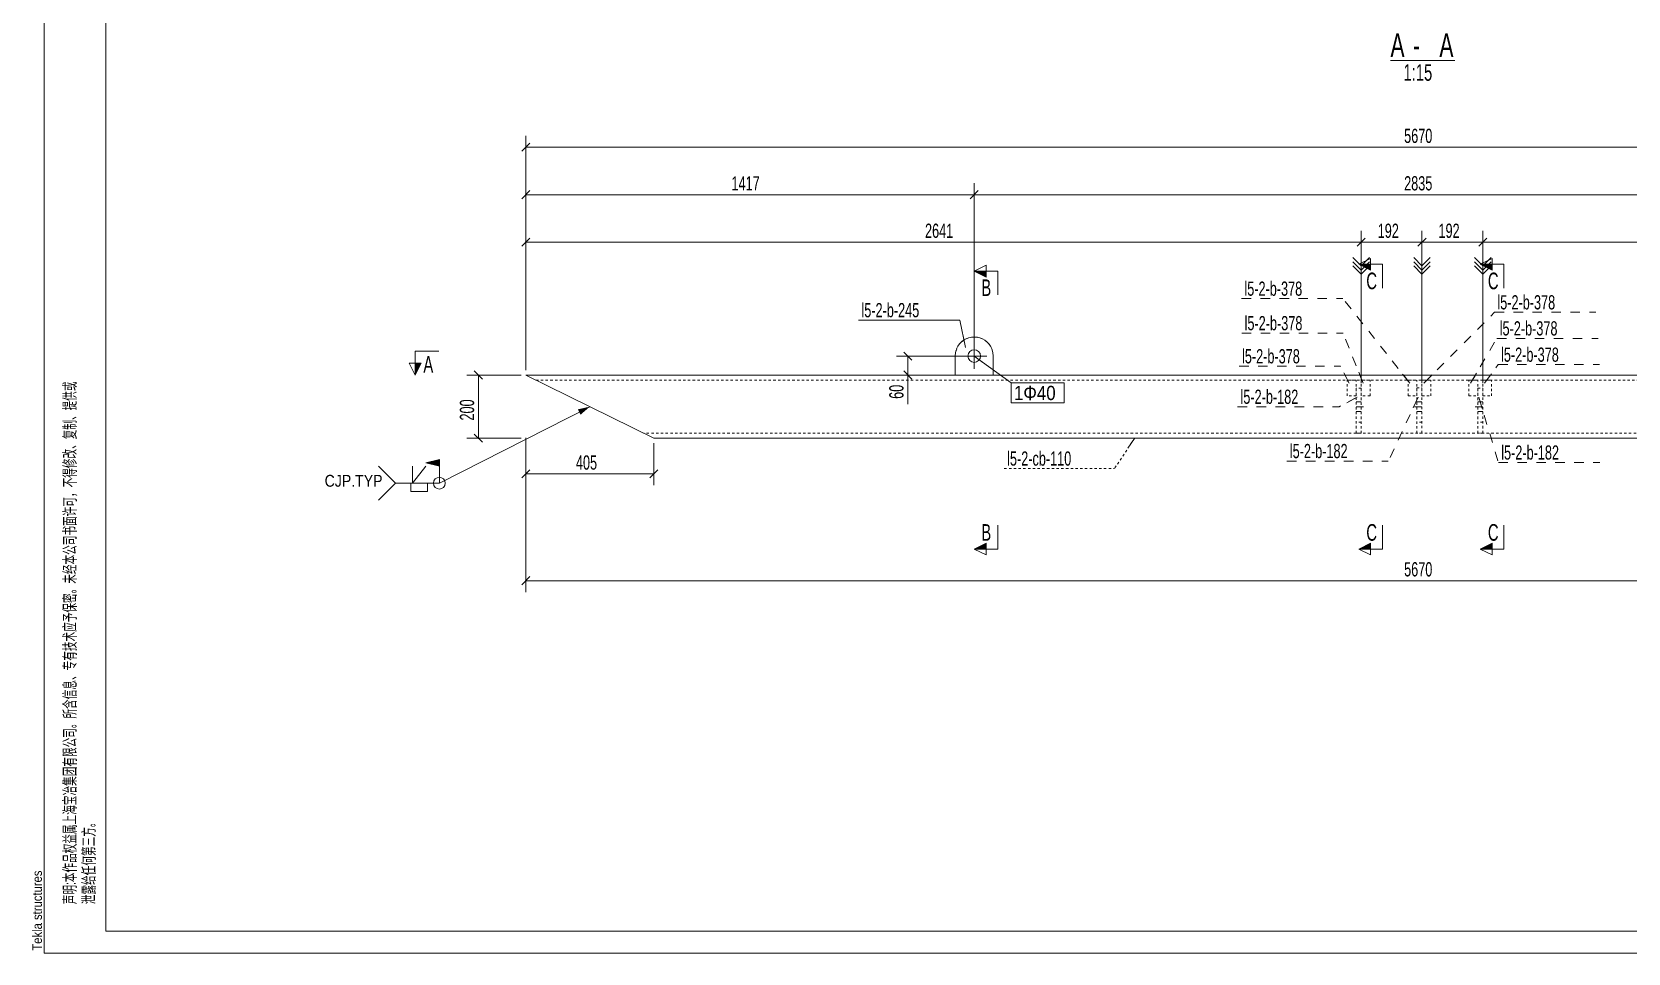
# Model space of a CAD drawing. Header units: millimetres. Extents: x 2 to 599, y 5 to 425.
# Drawn here: x 2.4 to 338.8, y 5 to 199.1 of the extents above; entities that cross this region are included whole.
import ezdxf

# ---------------------------------------------------------------- set-up
doc = ezdxf.new("R2010")
doc.units = ezdxf.units.MM
for name, pattern in [('XKITLINE00', [0]), ('XKITLINE02', [4, 2, -2]), ('XKITLINE04', [3, 0.5, -0.5, 0.5, -0.5, 0.5, -0.5])]:
    doc.linetypes.add(name, pattern=pattern)
for name, color, linetype, lineweight in [('$TD_AUDIT_GENERATED_(2464)', 2, 'Continuous', 0), ('Bolt', 7, 'Continuous', 0), ('BoltMark', 3, 'Continuous', 0), ('DrawingSheet', 5, 'Continuous', 0), ('OtherObjectType', 1, 'Continuous', 0), ('Part', 2, 'Continuous', 0), ('PartMark', 3, 'Continuous', 0), ('Section', 6, 'Continuous', 0), ('Z-DIMENSIONS', 1, 'Continuous', 0)]:
    doc.layers.add(name, color=color, linetype=linetype, lineweight=lineweight)
doc.styles.add('$TD_AUDIT_GENERATED_(24B)', font='ARIAL.TTF')
doc.styles.add('Arial', font='arial.ttf')
doc.styles.add('romsim', font='ARIAL.TTF')

# ---------------------------------------------------------------- blocks, each defined once
blk = doc.blocks.new('*A2')
at = {"layer": 'Bolt', "color": 2, "linetype": 'XKITLINE00', "lineweight": 0}
for p, q in [((200.96, 133.47), (200.96, 128.14)), ((203.63, 130.81), (198.3, 130.81))]:
    blk.add_line(p, q, dxfattribs=at)
blk.add_circle((200.96, 130.81), 1.33, dxfattribs=at)
blk = doc.blocks.new('*A3')
at = {"layer": 'Bolt', "color": 2, "linetype": 'XKITLINE02', "lineweight": 0}
for p, q in [((294.25, 121.14), (295.32, 121.14)), ((293.75, 120.14), (295.32, 120.14)), ((294.25, 119.14), (295.32, 119.14))]:
    blk.add_line(p, q, dxfattribs=at)
blk = doc.blocks.new('*A4')
at = {"layer": 'Bolt', "color": 2, "linetype": 'XKITLINE02', "lineweight": 0}
for p, q in [((307.06, 121.14), (308.13, 121.14)), ((306.56, 120.14), (308.13, 120.14)), ((307.06, 119.14), (308.13, 119.14))]:
    blk.add_line(p, q, dxfattribs=at)
blk = doc.blocks.new('*A5')
at = {"layer": 'Bolt', "color": 2, "linetype": 'XKITLINE02', "lineweight": 0}
for p, q in [((282.51, 121.14), (281.45, 121.14)), ((283.01, 120.14), (281.45, 120.14)), ((282.51, 119.14), (281.45, 119.14))]:
    blk.add_line(p, q, dxfattribs=at)
blk = doc.blocks.new('*A6')
at = {"layer": 'Part', "color": 4, "linetype": 'XKITLINE00', "lineweight": 0}
for p, q in [((133.44, 113.47), (106.47, 126.81)), ((106.47, 126.81), (459.36, 126.81)), ((484.44, 113.47), (133.44, 113.47))]:
    blk.add_line(p, q, dxfattribs=at)
at = {"layer": 'Part', "color": 7, "linetype": 'XKITLINE04', "lineweight": 0}
for p, q in [((108.63, 125.74), (461.37, 125.74)), ((482.43, 114.54), (131.28, 114.54))]:
    blk.add_line(p, q, dxfattribs=at)
blk = doc.blocks.new('*A8')
at = {"layer": 'Part', "color": 4, "linetype": 'XKITLINE00', "lineweight": 0}
for p, q in [((197.04, 131.59), (196.96, 130.81)), ((197.27, 132.34), (197.04, 131.59)), ((204.89, 131.59), (204.66, 132.34)), ((204.96, 130.81), (204.89, 131.59)), ((196.96, 130.81), (196.96, 126.81)), ((204.96, 126.81), (204.96, 130.81))]:
    blk.add_line(p, q, dxfattribs=at)
at = {"layer": 'Part', "color": 7, "linetype": 'XKITLINE04', "lineweight": 0}
for p, q in [((197.04, 131.59), (197.27, 132.34)), ((204.66, 132.34), (204.89, 131.59)), ((204.96, 126.81), (196.96, 126.81))]:
    blk.add_line(p, q, dxfattribs=at)
at = {"layer": 'Part', "color": 4, "linetype": 'XKITLINE00', "lineweight": 0}
blk.add_arc((200.96, 130.81), 4, 22.5, 157.5, dxfattribs=at)
at = {"layer": 'Part', "color": 7, "linetype": 'XKITLINE04', "lineweight": 0}
blk.add_arc((200.96, 130.81), 4, 22.5, 157.5, dxfattribs=at)
blk = doc.blocks.new('*A9')
at = {"layer": 'Part', "color": 7, "linetype": 'XKITLINE04', "lineweight": 0}
for p, q in [((292.39, 122.41), (292.39, 125.74)), ((292.39, 125.74), (294.25, 125.74)), ((294.25, 122.41), (294.25, 125.74)), ((292.39, 122.41), (294.25, 122.41))]:
    blk.add_line(p, q, dxfattribs=at)
blk = doc.blocks.new('*A10')
at = {"layer": 'Part', "color": 7, "linetype": 'XKITLINE04', "lineweight": 0}
for p, q in [((295.32, 122.41), (295.32, 125.74)), ((295.32, 125.74), (297.19, 125.74)), ((297.19, 122.41), (297.19, 125.74)), ((295.32, 122.41), (297.19, 122.41))]:
    blk.add_line(p, q, dxfattribs=at)
blk = doc.blocks.new('*A11')
at = {"layer": 'Part', "color": 7, "linetype": 'XKITLINE04', "lineweight": 0}
for p, q in [((294.25, 114.54), (294.25, 124.08)), ((294.25, 124.08), (295.32, 124.08)), ((295.32, 124.08), (295.32, 114.54)), ((295.32, 116.88), (294.25, 116.88)), ((295.32, 114.54), (294.25, 114.54))]:
    blk.add_line(p, q, dxfattribs=at)
blk = doc.blocks.new('*A12')
at = {"layer": 'Part', "color": 7, "linetype": 'XKITLINE04', "lineweight": 0}
for p, q in [((305.19, 122.41), (305.19, 125.74)), ((305.19, 125.74), (307.06, 125.74)), ((307.06, 122.41), (307.06, 125.74)), ((305.19, 122.41), (307.06, 122.41))]:
    blk.add_line(p, q, dxfattribs=at)
blk = doc.blocks.new('*A13')
at = {"layer": 'Part', "color": 7, "linetype": 'XKITLINE04', "lineweight": 0}
for p, q in [((308.13, 122.41), (308.13, 125.74)), ((308.13, 125.74), (309.99, 125.74)), ((309.99, 122.41), (309.99, 125.74)), ((308.13, 122.41), (309.99, 122.41))]:
    blk.add_line(p, q, dxfattribs=at)
blk = doc.blocks.new('*A14')
at = {"layer": 'Part', "color": 7, "linetype": 'XKITLINE04', "lineweight": 0}
for p, q in [((307.06, 114.54), (307.06, 124.07)), ((307.06, 124.07), (308.13, 124.07)), ((308.13, 124.07), (308.13, 114.54)), ((308.13, 116.87), (307.06, 116.87)), ((308.13, 114.54), (307.06, 114.54))]:
    blk.add_line(p, q, dxfattribs=at)
blk = doc.blocks.new('*A15')
at = {"layer": 'Part', "color": 7, "linetype": 'XKITLINE04', "lineweight": 0}
for p, q in [((284.38, 125.74), (282.51, 125.74)), ((282.51, 122.41), (282.51, 125.74)), ((284.38, 122.41), (284.38, 125.74)), ((284.38, 122.41), (282.51, 122.41))]:
    blk.add_line(p, q, dxfattribs=at)
blk = doc.blocks.new('*A16')
at = {"layer": 'Part', "color": 7, "linetype": 'XKITLINE04', "lineweight": 0}
for p, q in [((281.45, 125.74), (279.58, 125.74)), ((279.58, 122.41), (279.58, 125.74)), ((281.45, 122.41), (281.45, 125.74)), ((281.45, 122.41), (279.58, 122.41))]:
    blk.add_line(p, q, dxfattribs=at)
blk = doc.blocks.new('*A17')
at = {"layer": 'Part', "color": 7, "linetype": 'XKITLINE04', "lineweight": 0}
for p, q in [((282.51, 124.07), (281.45, 124.07)), ((281.45, 124.07), (281.45, 114.54)), ((282.51, 114.54), (282.51, 124.07)), ((282.51, 116.87), (281.45, 116.87)), ((281.45, 114.54), (282.51, 114.54))]:
    blk.add_line(p, q, dxfattribs=at)
blk = doc.blocks.new('*A47')
at = {"layer": 'DrawingSheet', "color": 5, "linetype": 'XKITLINE00', "lineweight": 0}
for p, q in [((5, 425), (5, 5)), ((5, 5), (599, 5))]:
    blk.add_line(p, q, dxfattribs=at)
at = {"layer": 'DrawingSheet', "color": 5, "style": 'Arial', "width": 0.85}
blk.add_text('Tekla structures', height=2, rotation=90, dxfattribs=at).set_placement((4.5, 5.5))
blk = doc.blocks.new('*A49')
at = {"layer": 'OtherObjectType', "color": 7, "linetype": 'XKITLINE00', "lineweight": 0}
for p, q in [((5, 5), (5, 425)), ((18, 9.65), (18, 420.35)), ((594.03, 9.65), (18, 9.65)), ((5, 5), (599, 5))]:
    blk.add_line(p, q, dxfattribs=at)
at = {"layer": 'OtherObjectType', "color": 3, "style": '$TD_AUDIT_GENERATED_(24B)', "width": 0.595}
for s, p in [('声明:本作品权益属上海宝冶集团有限公司。所含信息、专有技术应予保密。未经本公司书面许可，不得修改、复制、提供或', (11.6, 15.3)), ('泄露给任何第三方。', (15.6, 15.3))]:
    blk.add_text(s, height=2.5, rotation=90, dxfattribs=at).set_placement(p)
blk = doc.blocks.new('*A51')
at = {"layer": 'OtherObjectType', "color": 7, "linetype": 'XKITLINE00', "lineweight": 0}
for p, q in [((5, 5), (5, 425)), ((18, 9.65), (18, 420.35)), ((594.03, 9.65), (18, 9.65)), ((5, 5), (599, 5))]:
    blk.add_line(p, q, dxfattribs=at)
at = {"layer": 'OtherObjectType', "color": 3, "style": '$TD_AUDIT_GENERATED_(24B)', "width": 0.595}
for s, p in [('声明:本作品权益属上海宝冶集团有限公司。所含信息、专有技术应予保密。未经本公司书面许可，不得修改、复制、提供或', (11.6, 15.3)), ('泄露给任何第三方。', (15.6, 15.3))]:
    blk.add_text(s, height=2.5, rotation=90, dxfattribs=at).set_placement(p)
blk = doc.blocks.new('*A52')
at = {"layer": 'Z-DIMENSIONS', "color": 3, "linetype": 'XKITLINE00', "lineweight": 0}
for p, q in [((201.81, 165.66), (200.12, 163.96)), ((200.96, 131.81), (200.96, 167.21)), ((390.8, 165.66), (389.1, 163.96)), ((389.95, 131.81), (389.95, 167.21)), ((200.96, 164.81), (389.95, 164.81))]:
    blk.add_line(p, q, dxfattribs=at)
at = {"layer": 'Z-DIMENSIONS', "color": 7}
for p in [(200.96, 164.81), (389.95, 164.81)]:
    blk.add_point(p, dxfattribs=at)
at = {"layer": 'Z-DIMENSIONS', "color": 7, "style": 'romsim', "width": 0.6375}
blk.add_text('2835', height=3, dxfattribs=at).set_placement((291.56, 165.71))
blk = doc.blocks.new('*A54')
at = {"layer": 'Z-DIMENSIONS', "color": 3, "linetype": 'XKITLINE00', "lineweight": 0}
for p, q in [((107.32, 155.66), (105.62, 153.96)), ((106.47, 127.81), (106.47, 157.21)), ((106.47, 154.81), (282.51, 154.81)), ((283.36, 155.66), (281.67, 153.96)), ((282.51, 125.08), (282.51, 157.21))]:
    blk.add_line(p, q, dxfattribs=at)
at = {"layer": 'Z-DIMENSIONS', "color": 7, "linetype": 'XKITLINE00', "lineweight": 0}
for p, q in [((282.51, 149.81), (280.76, 151.56)), ((282.51, 149.81), (284.26, 151.56)), ((282.51, 148.06), (282.51, 151.56)), ((282.51, 148.93), (280.76, 150.68)), ((282.51, 148.06), (280.76, 149.81)), ((282.51, 148.93), (284.26, 150.68)), ((282.51, 148.06), (284.26, 149.81))]:
    blk.add_line(p, q, dxfattribs=at)
at = {"layer": 'Z-DIMENSIONS', "color": 7}
for p in [(106.47, 154.81), (282.51, 154.81)]:
    blk.add_point(p, dxfattribs=at)
at = {"layer": 'Z-DIMENSIONS', "color": 7, "style": 'romsim', "width": 0.6375}
blk.add_text('2641', height=3, dxfattribs=at).set_placement((190.6, 155.71))
blk = doc.blocks.new('*A55')
at = {"layer": 'Z-DIMENSIONS', "color": 3, "linetype": 'XKITLINE00', "lineweight": 0}
for p, q in [((283.36, 155.66), (281.67, 153.96)), ((282.51, 125.08), (282.51, 157.21)), ((282.51, 154.81), (295.32, 154.81)), ((296.17, 155.66), (294.47, 153.96)), ((295.32, 125.08), (295.32, 157.21))]:
    blk.add_line(p, q, dxfattribs=at)
at = {"layer": 'Z-DIMENSIONS', "color": 7, "linetype": 'XKITLINE00', "lineweight": 0}
for p, q in [((282.51, 149.81), (280.76, 151.56)), ((282.51, 149.81), (284.26, 151.56)), ((282.51, 148.06), (282.51, 151.56)), ((295.32, 149.81), (293.57, 151.56)), ((295.32, 149.81), (297.07, 151.56)), ((295.32, 148.06), (295.32, 151.56)), ((282.51, 148.93), (280.76, 150.68)), ((282.51, 148.06), (280.76, 149.81)), ((282.51, 148.93), (284.26, 150.68)), ((282.51, 148.06), (284.26, 149.81)), ((295.32, 148.93), (293.57, 150.68)), ((295.32, 148.06), (293.57, 149.81)), ((295.32, 148.93), (297.07, 150.68)), ((295.32, 148.06), (297.07, 149.81))]:
    blk.add_line(p, q, dxfattribs=at)
at = {"layer": 'Z-DIMENSIONS', "color": 7}
for p in [(282.51, 154.81), (295.32, 154.81)]:
    blk.add_point(p, dxfattribs=at)
at = {"layer": 'Z-DIMENSIONS', "color": 7, "style": 'romsim', "width": 0.6375}
blk.add_text('192', height=3, dxfattribs=at).set_placement((285.99, 155.71))
blk = doc.blocks.new('*A56')
at = {"layer": 'Z-DIMENSIONS', "color": 3, "linetype": 'XKITLINE00', "lineweight": 0}
for p, q in [((296.17, 155.66), (294.47, 153.96)), ((295.32, 125.08), (295.32, 157.21)), ((295.32, 154.81), (308.13, 154.81)), ((308.97, 155.66), (307.28, 153.96)), ((308.13, 125.08), (308.13, 157.21))]:
    blk.add_line(p, q, dxfattribs=at)
at = {"layer": 'Z-DIMENSIONS', "color": 7, "linetype": 'XKITLINE00', "lineweight": 0}
for p, q in [((295.32, 149.81), (293.57, 151.56)), ((295.32, 149.81), (297.07, 151.56)), ((295.32, 148.06), (295.32, 151.56)), ((308.13, 149.81), (306.38, 151.56)), ((308.13, 149.81), (309.88, 151.56)), ((308.13, 148.06), (308.13, 151.56)), ((295.32, 148.93), (293.57, 150.68)), ((295.32, 148.06), (293.57, 149.81)), ((295.32, 148.93), (297.07, 150.68)), ((295.32, 148.06), (297.07, 149.81)), ((308.13, 148.93), (306.38, 150.68)), ((308.13, 148.06), (306.38, 149.81)), ((308.13, 148.93), (309.88, 150.68)), ((308.13, 148.06), (309.88, 149.81))]:
    blk.add_line(p, q, dxfattribs=at)
at = {"layer": 'Z-DIMENSIONS', "color": 7}
for p in [(295.32, 154.81), (308.13, 154.81)]:
    blk.add_point(p, dxfattribs=at)
at = {"layer": 'Z-DIMENSIONS', "color": 7, "style": 'romsim', "width": 0.6375}
blk.add_text('192', height=3, dxfattribs=at).set_placement((298.8, 155.71))
blk = doc.blocks.new('*A57')
at = {"layer": 'Z-DIMENSIONS', "color": 3, "linetype": 'XKITLINE00', "lineweight": 0}
for p, q in [((308.97, 155.66), (307.28, 153.96)), ((308.13, 125.08), (308.13, 157.21)), ((308.13, 154.81), (484.44, 154.81)), ((485.29, 155.66), (483.59, 153.96)), ((484.44, 114.48), (484.44, 157.21))]:
    blk.add_line(p, q, dxfattribs=at)
at = {"layer": 'Z-DIMENSIONS', "color": 7, "linetype": 'XKITLINE00', "lineweight": 0}
for p, q in [((308.13, 149.81), (306.38, 151.56)), ((308.13, 149.81), (309.88, 151.56)), ((308.13, 148.06), (308.13, 151.56)), ((308.13, 148.93), (306.38, 150.68)), ((308.13, 148.06), (306.38, 149.81)), ((308.13, 148.93), (309.88, 150.68)), ((308.13, 148.06), (309.88, 149.81))]:
    blk.add_line(p, q, dxfattribs=at)
at = {"layer": 'Z-DIMENSIONS', "color": 7}
for p in [(308.13, 154.81), (484.44, 154.81)]:
    blk.add_point(p, dxfattribs=at)
at = {"layer": 'Z-DIMENSIONS', "color": 7, "style": 'romsim', "width": 0.6375}
blk.add_text('2645', height=3, dxfattribs=at).set_placement((392.39, 155.71))
blk = doc.blocks.new('*A59')
at = {"layer": 'Z-DIMENSIONS', "color": 3, "linetype": 'XKITLINE00', "lineweight": 0}
for p, q in [((186.12, 131.66), (187.81, 129.96)), ((199.96, 130.81), (184.56, 130.81)), ((186.96, 126.81), (186.96, 130.81)), ((199.96, 126.81), (184.56, 126.81)), ((186.12, 127.66), (187.81, 125.96)), ((186.96, 126.81), (186.96, 120.66)), ((186.96, 126.81), (186.96, 120.66))]:
    blk.add_line(p, q, dxfattribs=at)
at = {"layer": 'Z-DIMENSIONS', "color": 7}
for p in [(186.96, 130.81), (186.96, 126.81)]:
    blk.add_point(p, dxfattribs=at)
at = {"layer": 'Z-DIMENSIONS', "color": 7, "style": 'romsim', "width": 0.6375}
blk.add_text('60', height=3, rotation=90.0002, dxfattribs=at).set_placement((186.06, 121.79))
blk = doc.blocks.new('*A61')
at = {"layer": 'Z-DIMENSIONS', "color": 3, "linetype": 'XKITLINE00', "lineweight": 0}
for p, q in [((106.47, 113.54), (106.47, 103.57)), ((133.44, 112.47), (133.44, 103.57)), ((107.32, 106.82), (105.62, 105.13)), ((106.47, 105.97), (133.44, 105.97)), ((134.29, 106.82), (132.59, 105.13))]:
    blk.add_line(p, q, dxfattribs=at)
at = {"layer": 'Z-DIMENSIONS', "color": 7}
for p in [(106.47, 105.97), (133.44, 105.97)]:
    blk.add_point(p, dxfattribs=at)
at = {"layer": 'Z-DIMENSIONS', "color": 7, "style": 'romsim', "width": 0.6375}
blk.add_text('405', height=3, dxfattribs=at).set_placement((117.03, 106.87))
blk = doc.blocks.new('*A62')
at = {"layer": 'Z-DIMENSIONS', "color": 3, "linetype": 'XKITLINE00', "lineweight": 0}
for p, q in [((105.47, 126.81), (94.07, 126.81)), ((95.62, 127.66), (97.32, 125.96)), ((96.47, 113.48), (96.47, 126.81)), ((105.47, 113.48), (94.07, 113.48)), ((95.62, 114.32), (97.32, 112.63))]:
    blk.add_line(p, q, dxfattribs=at)
at = {"layer": 'Z-DIMENSIONS', "color": 7}
for p in [(96.47, 126.81), (96.47, 113.48)]:
    blk.add_point(p, dxfattribs=at)
at = {"layer": 'Z-DIMENSIONS', "color": 7, "style": 'romsim', "width": 0.6375}
blk.add_text('200', height=3, rotation=90.0002, dxfattribs=at).set_placement((95.57, 117.22))
blk = doc.blocks.new('*A63')
at = {"layer": '$TD_AUDIT_GENERATED_(2464)'}
for points in [[(119.96, 120.14), (118.01, 118.45), (117.44, 119.57)], [(85.39, 108.31), (88.25, 109.02), (88.25, 107.59)]]:
    blk.add_hatch(color=3, dxfattribs=at).paths.add_polyline_path(points, flags=17)
at = {"layer": '$TD_AUDIT_GENERATED_(2464)', "color": 3, "linetype": 'XKITLINE00', "lineweight": 0}
for p, q in [((119.96, 120.14), (88.25, 104.02)), ((88.25, 109.02), (85.39, 108.31)), ((88.25, 107.59), (85.39, 108.31)), ((88.25, 104.02), (88.25, 109.02)), ((79, 104.02), (75.43, 107.59)), ((82.57, 104.02), (85.43, 107.59)), ((82.57, 104.02), (82.57, 107.59)), ((79, 104.02), (75.43, 100.45)), ((79, 104.02), (88.25, 104.02)), ((82.21, 104.02), (82.21, 102.24)), ((82.21, 102.24), (85.78, 102.24)), ((85.78, 102.24), (85.78, 104.02))]:
    blk.add_line(p, q, dxfattribs=at)
for start, end in [(90, 270), (270, 90)]:
    blk.add_arc((88.25, 104.02), 1.25, start, end, dxfattribs=at)
at = {"layer": '$TD_AUDIT_GENERATED_(2464)', "color": 3, "style": '$TD_AUDIT_GENERATED_(24B)', "width": 0.85}
blk.add_text('CJP.TYP', height=2.5, dxfattribs=at).set_placement((64.08, 103.27))
blk = doc.blocks.new('*A65')
at = {"layer": 'PartMark', "color": 7, "linetype": 'XKITLINE02', "lineweight": 0}
for p in [(281.68, 122.15), (256.48, 120.13)]:
    blk.add_line(p, (277.84, 120.13), dxfattribs=at)
at = {"layer": 'PartMark', "color": 7, "linetype": 'XKITLINE00', "lineweight": 0}
blk.add_line((279.47, 120.98), (281.68, 122.15), dxfattribs=at)
at = {"layer": 'PartMark', "color": 7, "style": 'romsim', "width": 0.6375}
blk.add_text('l5-2-b-182', height=3, dxfattribs=at).set_placement((257.08, 120.73))
blk = doc.blocks.new('*A66')
at = {"layer": 'PartMark', "color": 7, "linetype": 'XKITLINE02', "lineweight": 0}
for p in [(256.8, 128.66), (279.97, 125.06)]:
    blk.add_line(p, (278.16, 128.66), dxfattribs=at)
at = {"layer": 'PartMark', "color": 7, "linetype": 'XKITLINE00', "lineweight": 0}
blk.add_line((278.85, 127.29), (279.97, 125.06), dxfattribs=at)
at = {"layer": 'PartMark', "color": 7, "style": 'romsim', "width": 0.6375}
blk.add_text('l5-2-b-378', height=3, dxfattribs=at).set_placement((257.4, 129.26))
blk = doc.blocks.new('*A67')
at = {"layer": 'PartMark', "color": 7, "linetype": 'XKITLINE02', "lineweight": 0}
for p in [(257.34, 135.64), (282.91, 125.06)]:
    blk.add_line(p, (278.7, 135.64), dxfattribs=at)
at = {"layer": 'PartMark', "color": 7, "linetype": 'XKITLINE00', "lineweight": 0}
blk.add_line((281.98, 127.38), (282.91, 125.06), dxfattribs=at)
at = {"layer": 'PartMark', "color": 7, "style": 'romsim', "width": 0.6375}
blk.add_text('l5-2-b-378', height=3, dxfattribs=at).set_placement((257.94, 136.24))
blk = doc.blocks.new('*A68')
at = {"layer": 'PartMark', "color": 7, "linetype": 'XKITLINE02', "lineweight": 0}
for p, q in [((307.29, 122.15), (311.42, 108.38)), ((311.42, 108.38), (332.79, 108.38))]:
    blk.add_line(p, q, dxfattribs=at)
at = {"layer": 'PartMark', "color": 7, "linetype": 'XKITLINE00', "lineweight": 0}
blk.add_line((308.01, 119.75), (307.29, 122.15), dxfattribs=at)
at = {"layer": 'PartMark', "color": 7, "style": 'romsim', "width": 0.6375}
blk.add_text('l5-2-b-182', height=3, dxfattribs=at).set_placement((312.02, 108.98))
blk = doc.blocks.new('*A69')
at = {"layer": 'PartMark', "color": 7, "linetype": 'XKITLINE02', "lineweight": 0}
for p, q in [((308.52, 125.06), (311.38, 129)), ((311.38, 129), (332.74, 129))]:
    blk.add_line(p, q, dxfattribs=at)
at = {"layer": 'PartMark', "color": 7, "linetype": 'XKITLINE00', "lineweight": 0}
blk.add_line((309.99, 127.08), (308.52, 125.06), dxfattribs=at)
at = {"layer": 'PartMark', "color": 7, "style": 'romsim', "width": 0.6375}
blk.add_text('l5-2-b-378', height=3, dxfattribs=at).set_placement((311.98, 129.6))
blk = doc.blocks.new('*A70')
at = {"layer": 'PartMark', "color": 7, "linetype": 'XKITLINE02', "lineweight": 0}
for p, q in [((305.58, 125.06), (311.1, 134.54)), ((311.1, 134.54), (332.46, 134.54))]:
    blk.add_line(p, q, dxfattribs=at)
at = {"layer": 'PartMark', "color": 7, "linetype": 'XKITLINE00', "lineweight": 0}
blk.add_line((306.84, 127.22), (305.58, 125.06), dxfattribs=at)
at = {"layer": 'PartMark', "color": 7, "style": 'romsim', "width": 0.6375}
blk.add_text('l5-2-b-378', height=3, dxfattribs=at).set_placement((311.7, 135.14))
blk = doc.blocks.new('*A71')
at = {"layer": 'PartMark', "color": 7, "linetype": 'XKITLINE02', "lineweight": 0}
for p in [(294.49, 122.15), (266.87, 108.69)]:
    blk.add_line(p, (288.23, 108.69), dxfattribs=at)
at = {"layer": 'PartMark', "color": 7, "linetype": 'XKITLINE00', "lineweight": 0}
blk.add_line((293.43, 119.88), (294.49, 122.15), dxfattribs=at)
at = {"layer": 'PartMark', "color": 7, "style": 'romsim', "width": 0.6375}
blk.add_text('l5-2-b-182', height=3, dxfattribs=at).set_placement((267.47, 109.29))
blk = doc.blocks.new('*A72')
at = {"layer": 'PartMark', "color": 7, "linetype": 'XKITLINE02', "lineweight": 0}
for p, q in [((295.71, 125.06), (310.61, 140.03)), ((310.61, 140.03), (331.97, 140.03))]:
    blk.add_line(p, q, dxfattribs=at)
at = {"layer": 'PartMark', "color": 7, "linetype": 'XKITLINE00', "lineweight": 0}
blk.add_line((297.48, 126.83), (295.71, 125.06), dxfattribs=at)
at = {"layer": 'PartMark', "color": 7, "style": 'romsim', "width": 0.6375}
blk.add_text('l5-2-b-378', height=3, dxfattribs=at).set_placement((311.21, 140.63))
blk = doc.blocks.new('*A73')
at = {"layer": 'PartMark', "color": 7, "linetype": 'XKITLINE02', "lineweight": 0}
for p in [(257.3, 142.91), (292.78, 125.06)]:
    blk.add_line(p, (278.66, 142.91), dxfattribs=at)
at = {"layer": 'PartMark', "color": 7, "linetype": 'XKITLINE00', "lineweight": 0}
blk.add_line((291.23, 127.02), (292.78, 125.06), dxfattribs=at)
at = {"layer": 'PartMark', "color": 7, "style": 'romsim', "width": 0.6375}
blk.add_text('l5-2-b-378', height=3, dxfattribs=at).set_placement((257.9, 143.51))
blk = doc.blocks.new('*A74')
at = {"layer": 'PartMark', "color": 7, "linetype": 'XKITLINE04', "lineweight": 0}
for p in [(234.76, 113.46), (207.3, 107.11)]:
    blk.add_line(p, (230.51, 107.11), dxfattribs=at)
at = {"layer": 'PartMark', "color": 7, "linetype": 'XKITLINE00', "lineweight": 0}
blk.add_line((233.37, 111.38), (234.76, 113.46), dxfattribs=at)
at = {"layer": 'PartMark', "color": 7, "style": 'romsim', "width": 0.6375}
blk.add_text('l5-2-cb-110', height=3, dxfattribs=at).set_placement((207.9, 107.71))
blk = doc.blocks.new('*A77')
at = {"layer": 'BoltMark', "color": 7, "linetype": 'XKITLINE00', "lineweight": 0}
for p, q in [((200.96, 130.81), (208.74, 125.13)), ((202.98, 129.33), (200.96, 130.81)), ((208.74, 125.13), (219.94, 125.13)), ((208.74, 120.93), (208.74, 125.13)), ((219.94, 120.93), (219.94, 125.13)), ((208.74, 120.93), (219.94, 120.93))]:
    blk.add_line(p, q, dxfattribs=at)
at = {"layer": 'BoltMark', "color": 2, "style": '$TD_AUDIT_GENERATED_(24B)', "width": 0.85}
blk.add_text('1Φ40', height=3, dxfattribs=at).set_placement((209.34, 121.53))
blk = doc.blocks.new('*A78')
at = {"layer": 'PartMark', "color": 7, "linetype": 'XKITLINE00', "lineweight": 0}
for p, q in [((176.6, 138.38), (197.96, 138.38)), ((199.15, 132.62), (197.96, 138.38)), ((198.65, 135.07), (199.15, 132.62))]:
    blk.add_line(p, q, dxfattribs=at)
at = {"layer": 'PartMark', "color": 7, "style": 'romsim', "width": 0.6375}
blk.add_text('l5-2-b-245', height=3, dxfattribs=at).set_placement((177.2, 138.98))
blk = doc.blocks.new('*A80')
at = {"layer": 'Section'}
for points in [[(310.09, 148.89), (307.59, 150.14), (310.09, 150.14)], [(310.09, 90.14), (307.59, 90.14), (310.09, 91.39)]]:
    blk.add_hatch(color=6, dxfattribs=at).paths.add_polyline_path(points, flags=17)
at = {"layer": 'Section', "color": 6, "linetype": 'XKITLINE00', "lineweight": 0}
for p, q in [((307.59, 150.14), (310.09, 151.39)), ((310.09, 148.89), (310.09, 151.39)), ((307.59, 150.14), (310.09, 148.89)), ((312.59, 150.14), (307.59, 150.14)), ((312.59, 150.14), (312.59, 145.14)), ((312.59, 90.14), (312.59, 95.14)), ((307.59, 90.14), (310.09, 91.39)), ((310.09, 91.39), (310.09, 88.89)), ((310.09, 88.89), (307.59, 90.14)), ((312.59, 90.14), (307.59, 90.14))]:
    blk.add_line(p, q, dxfattribs=at)
at = {"layer": 'Section', "color": 6, "style": 'romsim', "width": 0.6375}
for p in [(309.21, 144.89), (309.21, 91.89)]:
    blk.add_text('C', height=3.5, dxfattribs=at).set_placement(p)
blk = doc.blocks.new('*A81')
at = {"layer": 'Section'}
for points in [[(284.48, 148.89), (281.98, 150.14), (284.48, 150.14)], [(284.48, 90.14), (281.98, 90.14), (284.48, 91.39)]]:
    blk.add_hatch(color=6, dxfattribs=at).paths.add_polyline_path(points, flags=17)
at = {"layer": 'Section', "color": 6, "linetype": 'XKITLINE00', "lineweight": 0}
for p, q in [((281.98, 150.14), (284.48, 151.39)), ((284.48, 148.89), (284.48, 151.39)), ((281.98, 150.14), (284.48, 148.89)), ((286.98, 150.14), (281.98, 150.14)), ((286.98, 150.14), (286.98, 145.14)), ((286.98, 90.14), (286.98, 95.14)), ((281.98, 90.14), (284.48, 91.39)), ((284.48, 91.39), (284.48, 88.89)), ((284.48, 88.89), (281.98, 90.14)), ((286.98, 90.14), (281.98, 90.14))]:
    blk.add_line(p, q, dxfattribs=at)
at = {"layer": 'Section', "color": 6, "style": 'romsim', "width": 0.6375}
for p in [(283.59, 144.89), (283.59, 91.89)]:
    blk.add_text('C', height=3.5, dxfattribs=at).set_placement(p)
blk = doc.blocks.new('*A82')
at = {"layer": 'Section'}
for points in [[(203.46, 147.46), (200.96, 148.71), (203.46, 148.71)], [(203.46, 90.14), (200.96, 90.14), (203.46, 91.39)]]:
    blk.add_hatch(color=6, dxfattribs=at).paths.add_polyline_path(points, flags=17)
at = {"layer": 'Section', "color": 6, "linetype": 'XKITLINE00', "lineweight": 0}
for p, q in [((200.96, 148.71), (203.46, 149.96)), ((200.96, 148.71), (203.46, 147.46)), ((205.96, 148.71), (200.96, 148.71)), ((203.46, 147.46), (203.46, 149.96)), ((205.96, 148.71), (205.96, 143.71)), ((205.96, 90.14), (205.96, 95.14)), ((200.96, 90.14), (203.46, 91.39)), ((203.46, 91.39), (203.46, 88.89)), ((203.46, 88.89), (200.96, 90.14)), ((205.96, 90.14), (200.96, 90.14))]:
    blk.add_line(p, q, dxfattribs=at)
at = {"layer": 'Section', "color": 6, "style": 'romsim', "width": 0.6375}
for p in [(202.46, 143.46), (202.46, 91.89)]:
    blk.add_text('B', height=3.5, dxfattribs=at).set_placement(p)
blk = doc.blocks.new('*A83')
at = {"layer": 'Section'}
blk.add_hatch(color=6, dxfattribs=at).paths.add_polyline_path([(84.39, 129.31), (83.14, 126.81), (83.14, 129.31)], flags=17)
at = {"layer": 'Section', "color": 6, "linetype": 'XKITLINE00', "lineweight": 0}
for p, q in [((83.14, 131.81), (88.14, 131.81)), ((83.14, 131.81), (83.14, 126.81)), ((83.14, 126.81), (81.89, 129.31)), ((84.39, 129.31), (81.89, 129.31)), ((83.14, 126.81), (84.39, 129.31))]:
    blk.add_line(p, q, dxfattribs=at)
at = {"layer": 'Section', "color": 6, "style": 'romsim', "width": 0.6375}
blk.add_text('A', height=3.5, dxfattribs=at).set_placement((84.89, 127.31))
blk = doc.blocks.new('*A84')
at = {"layer": 'Z-DIMENSIONS', "color": 3, "linetype": 'XKITLINE00', "lineweight": 0}
for p, q in [((107.32, 175.66), (105.62, 173.96)), ((106.47, 127.81), (106.47, 177.21)), ((106.47, 174.81), (484.44, 174.81))]:
    blk.add_line(p, q, dxfattribs=at)
at = {"layer": 'Z-DIMENSIONS', "color": 7}
blk.add_point((106.47, 174.81), dxfattribs=at)
at = {"layer": 'Z-DIMENSIONS', "color": 7, "style": 'romsim', "width": 0.6375}
blk.add_text('5670', height=3, dxfattribs=at).set_placement((291.56, 175.71))
blk = doc.blocks.new('*A85')
at = {"layer": 'Z-DIMENSIONS', "color": 3, "linetype": 'XKITLINE00', "lineweight": 0}
for p, q in [((106.47, 113.54), (106.47, 81.07)), ((107.32, 84.32), (105.62, 82.63)), ((106.47, 83.47), (484.44, 83.47))]:
    blk.add_line(p, q, dxfattribs=at)
at = {"layer": 'Z-DIMENSIONS', "color": 7}
blk.add_point((106.47, 83.47), dxfattribs=at)
at = {"layer": 'Z-DIMENSIONS', "color": 7, "style": 'romsim', "width": 0.6375}
blk.add_text('5670', height=3, dxfattribs=at).set_placement((291.56, 84.37))
blk = doc.blocks.new('*A86')
at = {"layer": 'Z-DIMENSIONS', "color": 3, "linetype": 'XKITLINE00', "lineweight": 0}
for p, q in [((107.32, 165.66), (105.62, 163.96)), ((106.47, 127.81), (106.47, 167.21)), ((201.81, 165.66), (200.12, 163.96)), ((200.96, 131.81), (200.96, 167.21)), ((106.47, 164.81), (200.96, 164.81))]:
    blk.add_line(p, q, dxfattribs=at)
at = {"layer": 'Z-DIMENSIONS', "color": 7}
for p in [(106.47, 164.81), (200.96, 164.81)]:
    blk.add_point(p, dxfattribs=at)
at = {"layer": 'Z-DIMENSIONS', "color": 7, "style": 'romsim', "width": 0.6375}
blk.add_text('1417', height=3, dxfattribs=at).set_placement((149.82, 165.71))
blk = doc.blocks.new('*A96')
at = {"layer": 'OtherObjectType', "color": 6, "linetype": 'XKITLINE00', "lineweight": 0}
blk.add_line((288.68, 193.06), (302.23, 193.06), dxfattribs=at)
at = {"layer": 'OtherObjectType', "color": 6, "style": 'romsim', "width": 0.6375}
for s, height, p in [('A', 5, (288.68, 193.81)), ('A', 5, (298.99, 193.81)), ('-', 5, (293.43, 193.81)), ('1:15', 3.5, (291.42, 188.81))]:
    blk.add_text(s, height=height, dxfattribs=at).set_placement(p)

msp = doc.modelspace()

# ---------------------------------------------------------------- block references
at = {"lineweight": 0}
for name in ['*A47', '*A49', '*A51', '*A96', '*A84', '*A86', '*A52', '*A81', '*A80', '*A82', '*A8', '*A83', '*A59', '*A2', '*A62', '*A16', '*A15', '*A9', '*A10', '*A12', '*A13', '*A17', '*A5', '*A3', '*A11', '*A4', '*A14', '*A63', '*A61', '*A85']:
    msp.add_blockref(name, (0, 0), dxfattribs=at)
at = {"layer": 'BoltMark', "lineweight": 0}
msp.add_blockref('*A77', (0, 0), dxfattribs=at)
at = {"layer": 'Part', "lineweight": 0}
msp.add_blockref('*A6', (0, 0), dxfattribs=at)
at = {"layer": 'PartMark', "lineweight": 0}
for name in ['*A73', '*A78', '*A72', '*A67', '*A70', '*A66', '*A69', '*A65', '*A71', '*A68', '*A74']:
    msp.add_blockref(name, (0, 0), dxfattribs=at)
at = {"layer": 'Z-DIMENSIONS', "lineweight": 0}
for name in ['*A54', '*A55', '*A56', '*A57']:
    msp.add_blockref(name, (0, 0), dxfattribs=at)

doc.saveas('drawing.dxf')
